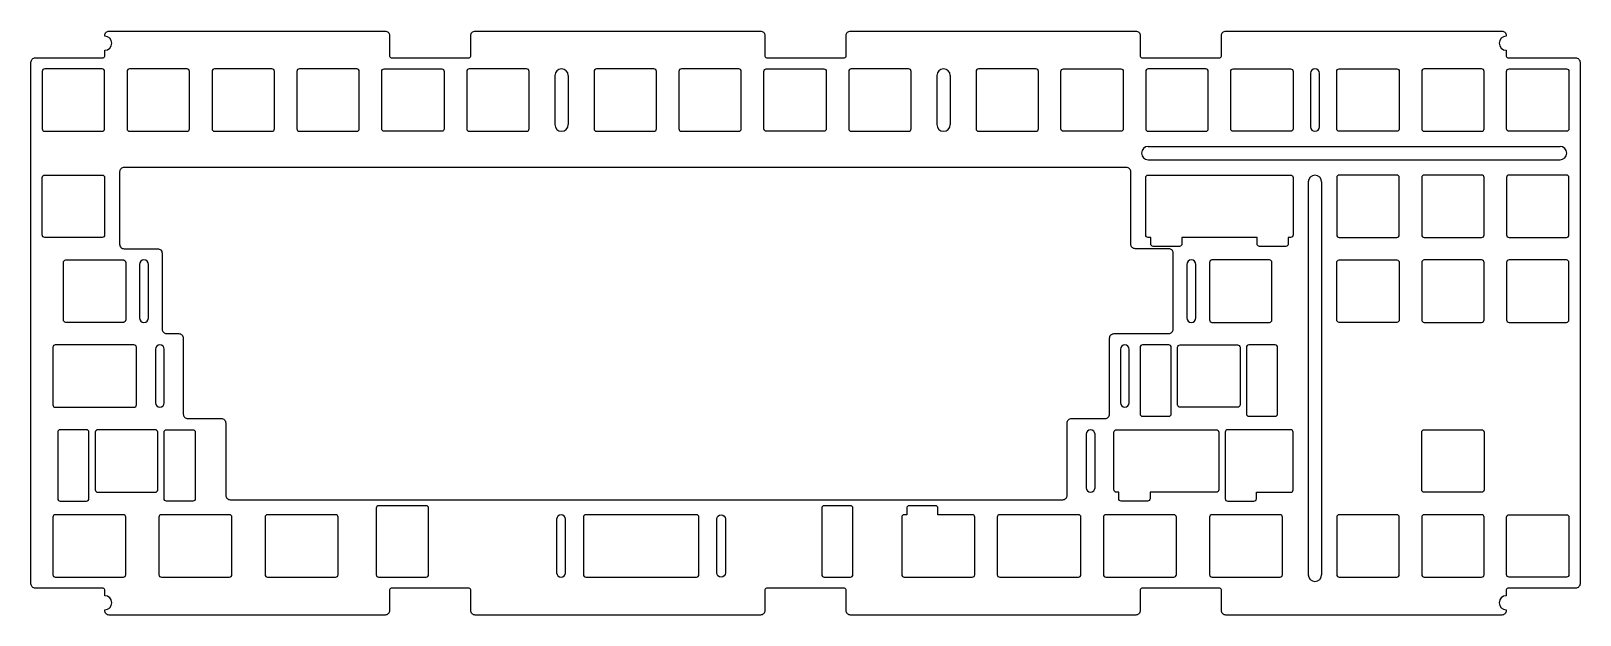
# Model space of a CAD drawing. Header units: millimetres. Extents: x -695 to -347, y 112 to 243.
import ezdxf

# ---------------------------------------------------------------- set-up
doc = ezdxf.new("R2010")
doc.units = ezdxf.units.MM
doc.header["$MEASUREMENT"] = 0
doc.layers.get('0').update_dxf_attribs({"linetype": 'CONTINUOUS'})

msp = doc.modelspace()

# ---------------------------------------------------------------- linework, layer by layer
for p, q in [((-577.1, 233.46), (-577.1, 222.46)), ((-574.1, 233.46), (-574.1, 222.46)), ((-491.38, 233.46), (-491.38, 222.46)), ((-488.38, 233.46), (-488.38, 222.46)), ((-443.94, 217.56), (-351.53, 217.56)), ((-443.94, 214.56), (-351.53, 214.56)), ((-408.03, 209.6), (-408.03, 121.5)), ((-405.03, 209.6), (-405.03, 121.5))]:
    msp.add_line(p, q)
for points in [[(-511.74, 113.45), (-511.74, 118.08, 0.414214), (-512.12, 118.45), (-529.6, 118.45, 0.414214), (-529.97, 118.08), (-529.97, 113.45, -0.414214), (-530.97, 112.45), (-594.97, 112.45, -0.414214), (-595.97, 113.45), (-595.97, 118.08, 0.414214), (-596.35, 118.45), (-613.82, 118.45, 0.414214), (-614.2, 118.08), (-614.2, 113.45, -0.414214), (-615.2, 112.45), (-677.11, 112.45, -0.414214), (-678.11, 113.45), (-678.11, 113.61, 1), (-678.11, 116.79), (-678.11, 118.08, 0.414214), (-678.49, 118.45), (-693.66, 118.45, -0.414214), (-694.66, 119.45), (-694.66, 236.46, -0.414214), (-693.66, 237.46), (-678.49, 237.46, 0.414214), (-678.11, 237.84), (-678.11, 239.13, 1), (-678.11, 242.3), (-678.11, 242.46, -0.414214), (-677.11, 243.46), (-615.2, 243.46, -0.414214), (-614.2, 242.46), (-614.2, 237.84, 0.414214), (-613.82, 237.46), (-596.35, 237.46, 0.414214), (-595.97, 237.84), (-595.97, 242.46, -0.414214), (-594.97, 243.46), (-530.97, 243.46, -0.414214), (-529.97, 242.46), (-529.97, 237.84, 0.414214), (-529.6, 237.46), (-512.12, 237.46, 0.414214), (-511.74, 237.84), (-511.74, 242.46, -0.414214), (-510.74, 243.46), (-446.74, 243.46, -0.414214), (-445.74, 242.46), (-445.74, 237.84, 0.414214), (-445.37, 237.46), (-427.89, 237.46, 0.414214), (-427.52, 237.84), (-427.52, 242.46, -0.414214), (-426.52, 243.46), (-364.6, 243.46, -0.414214), (-363.6, 242.46), (-363.6, 242.3, 1), (-363.6, 239.13), (-363.6, 237.84, 0.414214), (-363.23, 237.46), (-348.05, 237.46, -0.414214), (-347.05, 236.46), (-347.05, 119.45, -0.414214), (-348.05, 118.45), (-363.23, 118.45, 0.414214), (-363.6, 118.08), (-363.6, 116.79, 1), (-363.6, 113.61), (-363.6, 113.45, -0.414214), (-364.6, 112.45), (-426.52, 112.45, -0.414214), (-427.52, 113.45), (-427.52, 118.08, 0.414214), (-427.89, 118.45), (-445.37, 118.45, 0.414214), (-445.74, 118.08), (-445.74, 113.45, -0.414214), (-446.74, 112.45), (-510.74, 112.45, -0.414214)], [(-691.59, 220.96), (-678.69, 220.96, 0.414214), (-678.14, 221.51), (-678.14, 234.41, 0.414214), (-678.69, 234.96), (-691.59, 234.96, 0.414214), (-692.14, 234.41), (-692.14, 221.51, 0.414214)], [(-673.09, 234.41), (-673.09, 221.51, 0.414214), (-672.54, 220.96), (-659.64, 220.96, 0.414214), (-659.09, 221.51), (-659.09, 234.41, 0.414214), (-659.64, 234.96), (-672.54, 234.96, 0.414214)], [(-654.04, 234.41), (-654.04, 221.51, 0.414214), (-653.49, 220.96), (-640.59, 220.96, 0.414214), (-640.04, 221.51), (-640.04, 234.41, 0.414214), (-640.59, 234.96), (-653.49, 234.96, 0.414214)], [(-620.99, 221.51), (-620.99, 234.41, 0.414214), (-621.54, 234.96), (-634.44, 234.96, 0.414214), (-634.99, 234.41), (-634.99, 221.51, 0.414214), (-634.44, 220.96), (-621.54, 220.96, 0.414214)], [(-602.49, 234.96, -0.414214), (-601.94, 234.41), (-601.94, 221.51, -0.414214), (-602.49, 220.96), (-615.39, 220.96, -0.414214), (-615.94, 221.51), (-615.94, 234.41, -0.414214), (-615.39, 234.96)], [(-582.89, 221.51), (-582.89, 234.41, 0.414214), (-583.44, 234.96), (-596.34, 234.96, 0.414214), (-596.89, 234.41), (-596.89, 221.51, 0.414214), (-596.34, 220.96), (-583.44, 220.96, 0.414214)], [(-567.76, 220.96), (-554.86, 220.96, 0.414214), (-554.31, 221.51), (-554.31, 234.41, 0.414214), (-554.86, 234.96), (-567.76, 234.96, 0.414214), (-568.31, 234.41), (-568.31, 221.51, 0.414214)], [(-549.26, 234.41), (-549.26, 221.51, 0.414214), (-548.71, 220.96), (-535.81, 220.96, 0.414214), (-535.26, 221.51), (-535.26, 234.41, 0.414214), (-535.81, 234.96), (-548.71, 234.96, 0.414214)], [(-529.66, 220.96, -0.414214), (-530.21, 221.51), (-530.21, 234.41, -0.414214), (-529.66, 234.96), (-516.76, 234.96, -0.414214), (-516.21, 234.41), (-516.21, 221.51, -0.414214), (-516.76, 220.96)], [(-511.16, 234.41), (-511.16, 221.51, 0.414214), (-510.61, 220.96), (-497.71, 220.96, 0.414214), (-497.16, 221.51), (-497.16, 234.41, 0.414214), (-497.71, 234.96), (-510.61, 234.96, 0.414214)], [(-469.14, 234.96), (-482.04, 234.96, 0.414214), (-482.59, 234.41), (-482.59, 221.51, 0.414214), (-482.04, 220.96), (-469.14, 220.96, 0.414214), (-468.59, 221.51), (-468.59, 234.41, 0.414214)], [(-449.54, 221.51, -0.414214), (-450.09, 220.96), (-462.99, 220.96, -0.414214), (-463.54, 221.51), (-463.54, 234.41, -0.414214), (-462.99, 234.96), (-450.09, 234.96, -0.414214), (-449.54, 234.41)], [(-443.94, 220.96), (-431.04, 220.96, 0.414214), (-430.49, 221.51), (-430.49, 234.41, 0.414214), (-431.04, 234.96), (-443.94, 234.96, 0.414214), (-444.49, 234.41), (-444.49, 221.51, 0.414214)], [(-424.89, 220.96, -0.414214), (-425.44, 221.51), (-425.44, 234.41, -0.414214), (-424.89, 234.96), (-411.99, 234.96, -0.414214), (-411.44, 234.41), (-411.44, 221.51, -0.414214), (-411.99, 220.96)], [(-407.53, 221.96, 1), (-405.53, 221.96), (-405.53, 233.96, 1), (-407.53, 233.96)], [(-401.63, 234.41, -0.414214), (-401.08, 234.96), (-388.18, 234.96, -0.414214), (-387.63, 234.41), (-387.63, 221.51, -0.414214), (-388.18, 220.96), (-401.08, 220.96, -0.414214), (-401.63, 221.51)], [(-369.13, 234.96), (-382.03, 234.96, 0.414214), (-382.58, 234.41), (-382.58, 221.51, 0.414214), (-382.03, 220.96), (-369.13, 220.96, 0.414214), (-368.58, 221.51), (-368.58, 234.41, 0.414214)], [(-363.53, 234.41, -0.414214), (-362.98, 234.96), (-350.08, 234.96, -0.414214), (-349.53, 234.41), (-349.53, 221.51, -0.414214), (-350.08, 220.96), (-362.98, 220.96, -0.414214), (-363.53, 221.51)], [(-665.25, 193.63), (-665.25, 176.58, 0.414214), (-664.25, 175.58), (-661.49, 175.58, -0.414214), (-660.49, 174.58), (-660.49, 157.53, 0.414214), (-659.49, 156.53), (-651.96, 156.53, -0.414214), (-650.96, 155.53), (-650.96, 139.32, 0.414214), (-649.96, 138.32), (-463.14, 138.32, 0.414214), (-462.14, 139.32), (-462.14, 155.53, -0.414214), (-461.14, 156.53), (-453.62, 156.53, 0.414214), (-452.62, 157.53), (-452.62, 174.58, -0.414214), (-451.62, 175.58), (-439.33, 175.58, 0.414214), (-438.33, 176.58), (-438.33, 193.63, 0.414214), (-439.33, 194.63), (-446.86, 194.63, -0.414214), (-447.86, 195.63), (-447.86, 211.84, 0.414214), (-448.86, 212.84), (-673.77, 212.84, 0.414214), (-674.77, 211.84), (-674.77, 195.63, 0.414214), (-673.77, 194.63), (-666.25, 194.63, -0.414214)], [(-692.14, 210.6, -0.414214), (-691.59, 211.15), (-678.69, 211.15, -0.414214), (-678.14, 210.6), (-678.14, 197.7, -0.414214), (-678.69, 197.15), (-691.59, 197.15, -0.414214), (-692.14, 197.7)], [(-442.85, 195.15, -0.414214), (-443.4, 195.7), (-443.4, 197.15), (-443.94, 197.15, -0.414214), (-444.49, 197.7), (-444.49, 210.6, -0.414214), (-443.94, 211.15), (-411.99, 211.15, -0.414214), (-411.44, 210.6), (-411.44, 197.7, -0.414214), (-411.99, 197.15), (-412.53, 197.15), (-412.53, 195.7, -0.414214), (-413.08, 195.15), (-418.98, 195.15, -0.414214), (-419.53, 195.7), (-419.53, 197.15), (-436.4, 197.15), (-436.4, 195.7, -0.414214), (-436.95, 195.15)], [(-388.18, 211.15), (-401.08, 211.15, 0.414214), (-401.63, 210.6), (-401.63, 197.7, 0.414214), (-401.08, 197.15), (-388.18, 197.15, 0.414214), (-387.63, 197.7), (-387.63, 210.6, 0.414214)], [(-382.03, 197.15), (-369.13, 197.15, 0.414214), (-368.58, 197.7), (-368.58, 210.6, 0.414214), (-369.13, 211.15), (-382.03, 211.15, 0.414214), (-382.58, 210.6), (-382.58, 197.7, 0.414214)], [(-350.08, 211.15), (-362.98, 211.15, 0.414214), (-363.53, 210.6), (-363.53, 197.7, 0.414214), (-362.98, 197.15), (-350.08, 197.15, 0.414214), (-349.53, 197.7), (-349.53, 210.6, 0.414214)], [(-686.83, 178.1, -0.414214), (-687.38, 178.65), (-687.38, 191.55, -0.414214), (-686.83, 192.1), (-673.93, 192.1, -0.414214), (-673.38, 191.55), (-673.38, 178.65, -0.414214), (-673.93, 178.1)], [(-670.31, 179.1, 1), (-668.31, 179.1), (-668.31, 191.1, 1), (-670.31, 191.1)], [(-435.27, 179.1, 1), (-433.27, 179.1), (-433.27, 191.1, 1), (-435.27, 191.1)], [(-416.75, 192.1), (-429.65, 192.1, 0.414214), (-430.2, 191.55), (-430.2, 178.65, 0.414214), (-429.65, 178.1), (-416.75, 178.1, 0.414214), (-416.2, 178.65), (-416.2, 191.55, 0.414214)], [(-387.63, 178.65, -0.414214), (-388.18, 178.1), (-401.08, 178.1, -0.414214), (-401.63, 178.65), (-401.63, 191.55, -0.414214), (-401.08, 192.1), (-388.18, 192.1, -0.414214), (-387.63, 191.55)], [(-369.13, 192.1), (-382.03, 192.1, 0.414214), (-382.58, 191.55), (-382.58, 178.65, 0.414214), (-382.03, 178.1), (-369.13, 178.1, 0.414214), (-368.58, 178.65), (-368.58, 191.55, 0.414214)], [(-362.98, 178.1), (-350.08, 178.1, 0.414214), (-349.53, 178.65), (-349.53, 191.55, 0.414214), (-350.08, 192.1), (-362.98, 192.1, 0.414214), (-363.53, 191.55), (-363.53, 178.65, 0.414214)], [(-689.21, 159.05), (-671.55, 159.05, 0.414214), (-671, 159.6), (-671, 172.5, 0.414214), (-671.55, 173.05), (-689.21, 173.05, 0.414214), (-689.76, 172.5), (-689.76, 159.6, 0.414214)], [(-666.74, 160.05, 1), (-664.74, 160.05), (-664.74, 172.05, 1), (-666.74, 172.05)], [(-450.2, 160.05, 1), (-448.2, 160.05), (-448.2, 172.05, 1), (-450.2, 172.05)], [(-439.33, 173.05), (-445.23, 173.05, 0.414214), (-445.78, 172.5), (-445.78, 157.6, 0.414214), (-445.23, 157.05), (-439.33, 157.05, 0.414214), (-438.78, 157.6), (-438.78, 172.5, 0.414214)], [(-423.35, 159.6, -0.414214), (-423.9, 159.05), (-436.8, 159.05, -0.414214), (-437.35, 159.6), (-437.35, 172.5, -0.414214), (-436.8, 173.05), (-423.9, 173.05, -0.414214), (-423.35, 172.5)], [(-415.46, 173.05), (-421.36, 173.05, 0.414214), (-421.91, 172.5), (-421.91, 157.6, 0.414214), (-421.36, 157.05), (-415.46, 157.05, 0.414214), (-414.91, 157.6), (-414.91, 172.5, 0.414214)], [(-688.12, 138), (-682.22, 138, 0.414214), (-681.67, 138.55), (-681.67, 153.45, 0.414214), (-682.22, 154), (-688.12, 154, 0.414214), (-688.67, 153.45), (-688.67, 138.55, 0.414214)], [(-679.68, 140), (-666.78, 140, 0.414214), (-666.23, 140.55), (-666.23, 153.45, 0.414214), (-666.78, 154), (-679.68, 154, 0.414214), (-680.23, 153.45), (-680.23, 140.55, 0.414214)], [(-658.34, 154, -0.414214), (-657.79, 153.45), (-657.79, 138.55, -0.414214), (-658.34, 138), (-664.24, 138, -0.414214), (-664.79, 138.55), (-664.79, 153.45, -0.414214), (-664.24, 154)], [(-457.89, 141, 1), (-455.89, 141), (-455.89, 153, 1), (-457.89, 153)], [(-428.11, 140.55, -0.414214), (-428.66, 140), (-443.55, 140), (-443.55, 138.55, -0.414214), (-444.1, 138), (-450, 138, -0.414214), (-450.55, 138.55), (-450.55, 140), (-451.08, 140, -0.414214), (-451.63, 140.55), (-451.63, 153.45, -0.414214), (-451.08, 154), (-428.66, 154, -0.414214), (-428.11, 153.45)], [(-426.67, 153.45), (-426.67, 138.55, 0.414214), (-426.12, 138), (-420.22, 138, 0.414214), (-419.67, 138.55), (-419.67, 140), (-411.99, 140, 0.414214), (-411.44, 140.55), (-411.44, 153.45, 0.414214), (-411.99, 154), (-426.12, 154, 0.414214)], [(-382.03, 140, -0.414214), (-382.58, 140.55), (-382.58, 153.45, -0.414214), (-382.03, 154), (-369.13, 154, -0.414214), (-368.58, 153.45), (-368.58, 140.55, -0.414214), (-369.13, 140)], [(-616.65, 120.95), (-605.99, 120.95, 0.414214), (-605.44, 121.5), (-605.44, 136.4, 0.414214), (-605.99, 136.95), (-616.65, 136.95, 0.414214), (-617.2, 136.4), (-617.2, 121.5, 0.414214)], [(-517.2, 136.4), (-517.2, 121.5, 0.414214), (-516.65, 120.95), (-510.75, 120.95, 0.414214), (-510.2, 121.5), (-510.2, 136.4, 0.414214), (-510.75, 136.95), (-516.65, 136.95, 0.414214)], [(-483.43, 134.95), (-491.14, 134.95), (-491.14, 136.4, 0.414214), (-491.69, 136.95), (-497.59, 136.95, 0.414214), (-498.14, 136.4), (-498.14, 134.95), (-498.71, 134.95, 0.414214), (-499.26, 134.4), (-499.26, 121.5, 0.414214), (-498.71, 120.95), (-483.43, 120.95, 0.414214), (-482.88, 121.5), (-482.88, 134.4, 0.414214)], [(-689.21, 120.95), (-673.93, 120.95, 0.414214), (-673.38, 121.5), (-673.38, 134.4, 0.414214), (-673.93, 134.95), (-689.21, 134.95, 0.414214), (-689.76, 134.4), (-689.76, 121.5, 0.414214)], [(-665.4, 120.95), (-650.11, 120.95, 0.414214), (-649.56, 121.5), (-649.56, 134.4, 0.414214), (-650.11, 134.95), (-665.4, 134.95, 0.414214), (-665.95, 134.4), (-665.95, 121.5, 0.414214)], [(-641.58, 120.95), (-626.3, 120.95, 0.414214), (-625.75, 121.5), (-625.75, 134.4, 0.414214), (-626.3, 134.95), (-641.58, 134.95, 0.414214), (-642.13, 134.4), (-642.13, 121.5, 0.414214)], [(-576.7, 121.95, 1), (-574.7, 121.95), (-574.7, 133.95, 1), (-576.7, 133.95)], [(-570.15, 120.95), (-545.34, 120.95, 0.414214), (-544.79, 121.5), (-544.79, 134.4, 0.414214), (-545.34, 134.95), (-570.15, 134.95, 0.414214), (-570.7, 134.4), (-570.7, 121.5, 0.414214)], [(-538.79, 121.95, -1), (-540.79, 121.95), (-540.79, 133.95, -1), (-538.79, 133.95)], [(-459.61, 134.95), (-477.28, 134.95, 0.414214), (-477.83, 134.4), (-477.83, 121.5, 0.414214), (-477.28, 120.95), (-459.61, 120.95, 0.414214), (-459.06, 121.5), (-459.06, 134.4, 0.414214)], [(-438.18, 134.95), (-453.46, 134.95, 0.414214), (-454.01, 134.4), (-454.01, 121.5, 0.414214), (-453.46, 120.95), (-438.18, 120.95, 0.414214), (-437.63, 121.5), (-437.63, 134.4, 0.414214)], [(-414.37, 134.95), (-429.65, 134.95, 0.414214), (-430.2, 134.4), (-430.2, 121.5, 0.414214), (-429.65, 120.95), (-414.37, 120.95, 0.414214), (-413.82, 121.5), (-413.82, 134.4, 0.414214)], [(-401.08, 120.95), (-388.18, 120.95, 0.414214), (-387.63, 121.5), (-387.63, 134.4, 0.414214), (-388.18, 134.95), (-401.08, 134.95, 0.414214), (-401.63, 134.4), (-401.63, 121.5, 0.414214)], [(-369.13, 134.95), (-382.03, 134.95, 0.414214), (-382.58, 134.4), (-382.58, 121.5, 0.414214), (-382.03, 120.95), (-369.13, 120.95, 0.414214), (-368.58, 121.5), (-368.58, 134.4, 0.414214)], [(-350.08, 134.95, -0.414214), (-349.53, 134.4), (-349.53, 121.5, -0.414214), (-350.08, 120.95), (-362.98, 120.95, -0.414214), (-363.53, 121.5), (-363.53, 134.4, -0.414214), (-362.98, 134.95)]]:
    msp.add_lwpolyline(points, format="xyb", close=True)
for centre, start, end in [((-575.6, 233.46), 0, 180), ((-489.88, 233.46), 0, 180), ((-575.6, 222.46), 180, 0), ((-489.88, 222.46), 180, 0), ((-443.94, 216.06), 90, 270), ((-351.53, 216.06), 270, 90), ((-406.53, 209.6), 0, 180), ((-406.53, 121.5), 180, 0)]:
    msp.add_arc(centre, 1.5, start, end)

doc.saveas('drawing.dxf')
